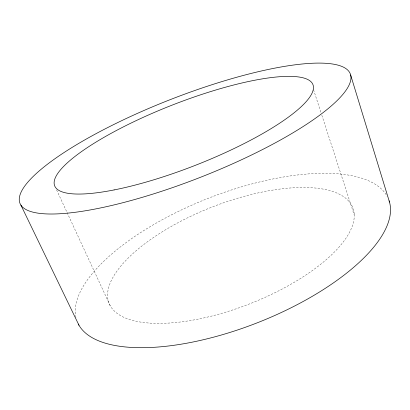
<?xml version="1.0" encoding="UTF-8"?>
<svg xmlns="http://www.w3.org/2000/svg" width="410" height="410" viewBox="0 0 410 410"><rect width="100%" height="100%" fill="white"/><g stroke="black" fill="none" stroke-linecap="round" stroke-linejoin="round"><path stroke-width="0.31" stroke-dasharray="2.05 1.54" d="M56.6 189.902L66.825 211.99M67.091 212.575L110.146 305.583M313.537 89.693L321.05 112.827M321.84 115.261L354.255 215.106A130.908 51.921 -21.4 0 1 170.309 322.967A130.908 51.921 -21.4 0 1 168.177 228.216A130.908 51.921 -21.4 0 1 354.255 215.106M75.952 317.514A167.254 66.907 -21.4 0 1 209.156 197.943A167.254 66.907 -21.4 0 1 387.081 196.205"/><path stroke-width="0.61" d="M20.895 205.102L78.976 325.253M350.637 74.974A177.386 41.666 -21.4 0 1 111.402 205.538A177.386 41.666 -21.4 0 1 93.29 135.156A177.386 41.666 -21.4 0 1 350.637 74.974L389.5 202.104M389.131 200.879A167.254 66.907 -21.4 0 1 258.884 322.173A167.254 66.907 -21.4 0 1 78.356 324.12M114.134 189.922A138.693 32.262 -21.4 0 0 313.342 89.083A138.693 32.262 -21.4 0 0 123.912 126.613A138.693 32.262 -21.4 0 0 114.134 189.922"/></g></svg>
